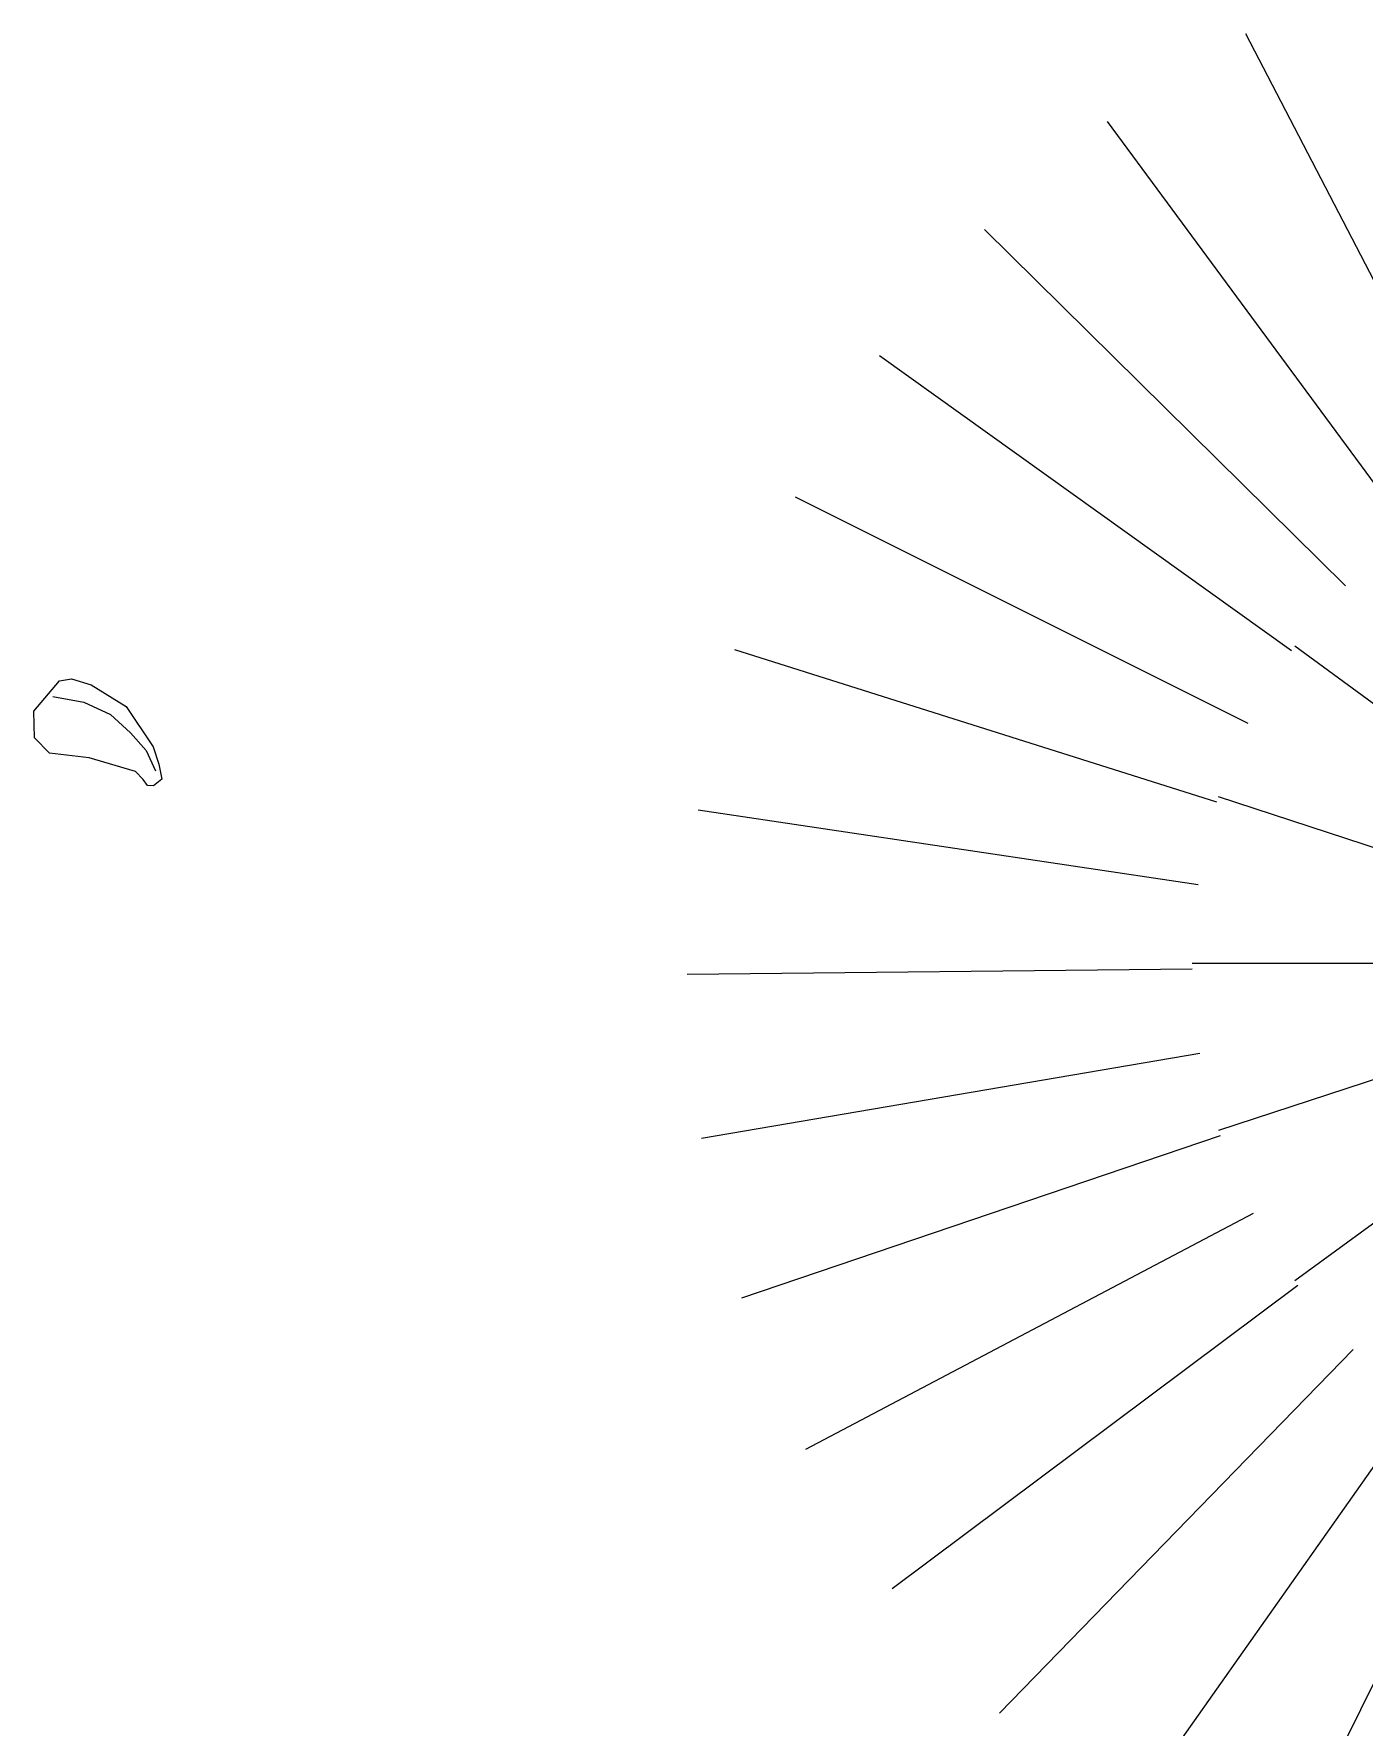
# Model space of a CAD drawing. Header units: millimetres. Extents: x 577 to 2337, y 236 to 943.
# Drawn here: x 816.878 to 817.969, y 702.51 to 703.9 of the extents above; entities that cross this region are included whole.
import ezdxf

# ---------------------------------------------------------------- set-up
doc = ezdxf.new("R2010")
doc.units = ezdxf.units.MM
doc.header["$LTSCALE"] = 0.01
doc.linetypes.add('SOLID_LINE', pattern=[0])
doc.layers.add('06-Furn', color=4, linetype='Continuous')

# ---------------------------------------------------------------- blocks, each defined once
blk = doc.blocks.new('Flower 05')
at = {"layer": '06-Furn', "color": 88, "linetype": 'SOLID_LINE'}
for p, q in [((841.9162, 580.4384), (841.9261, 580.4398)), ((841.9261, 580.4398), (841.9422, 580.4349)), ((841.8952, 580.4135), (841.9162, 580.4384)), ((841.9422, 580.4349), (841.9707, 580.4173)), ((841.8956, 580.3915), (841.8952, 580.4135)), ((841.9107, 580.4254), (841.936, 580.4207)), ((841.936, 580.4207), (841.9579, 580.4107)), ((841.9707, 580.4173), (841.9929, 580.3841)), ((841.9579, 580.4107), (841.9745, 580.3955)), ((841.908, 580.3788), (841.8956, 580.3915)), ((841.9745, 580.3955), (841.9872, 580.3811)), ((841.9929, 580.3841), (841.9976, 580.3698)), ((841.9405, 580.375), (841.908, 580.3788)), ((841.9786, 580.3638), (841.9405, 580.375)), ((841.9872, 580.3811), (841.9948, 580.3643)), ((841.9848, 580.3574), (841.9786, 580.3638)), ((841.9884, 580.3523), (841.9848, 580.3574)), ((842.0002, 580.3577), (841.9933, 580.352)), ((841.9976, 580.3698), (842.0002, 580.3577)), ((841.9933, 580.352), (841.9884, 580.3523))]:
    blk.add_line(p, q, dxfattribs=at)
blk = doc.blocks.new('Tree 15')
at = {"layer": '06-Furn', "color": 88, "linetype": 'SOLID_LINE'}
for p, q in [((832.7416, 587.5236), (832.4721, 588.0434)), ((832.6595, 587.4718), (832.3127, 587.9426)), ((832.5866, 587.4076), (832.1709, 587.818)), ((832.5244, 587.3328), (832.0502, 587.6726)), ((832.4747, 587.2491), (831.9535, 587.5099)), ((832.4386, 587.1585), (831.8833, 587.334)), ((833.0274, 586.9725), (832.5282, 587.338)), ((832.4169, 587.0634), (831.8413, 587.1492)), ((833.0274, 586.9725), (832.4405, 587.1647)), ((833.0274, 586.9725), (832.4103, 586.9725)), ((833.0274, 586.9725), (832.4405, 586.7803)), ((833.0274, 586.9725), (832.5282, 586.607)), ((832.4103, 586.9661), (831.8285, 586.96)), ((832.4189, 586.8689), (831.8452, 586.7712)), ((832.4425, 586.7742), (831.891, 586.5873)), ((832.4805, 586.6845), (831.9648, 586.4128)), ((832.5319, 586.6018), (832.0647, 586.2522)), ((832.5956, 586.5282), (832.1884, 586.1093)), ((832.6698, 586.4656), (832.3327, 585.9877)), ((832.7529, 586.4155), (832.4941, 585.8903))]:
    blk.add_line(p, q, dxfattribs=at)

msp = doc.modelspace()

# ---------------------------------------------------------------- block references
at = {"layer": '06-Furn', "color": 241}
msp.add_blockref('Flower 05', (-25.0172, 122.9306), dxfattribs=at)
at = {"layer": '06-Furn', "color": 241, "xscale": 0.7123978609557637, "yscale": 0.7123978609557637, "zscale": 0.7123978609557637}
msp.add_blockref('Tree 15', (224.821, 284.9789), dxfattribs=at)

doc.saveas('drawing.dxf')
